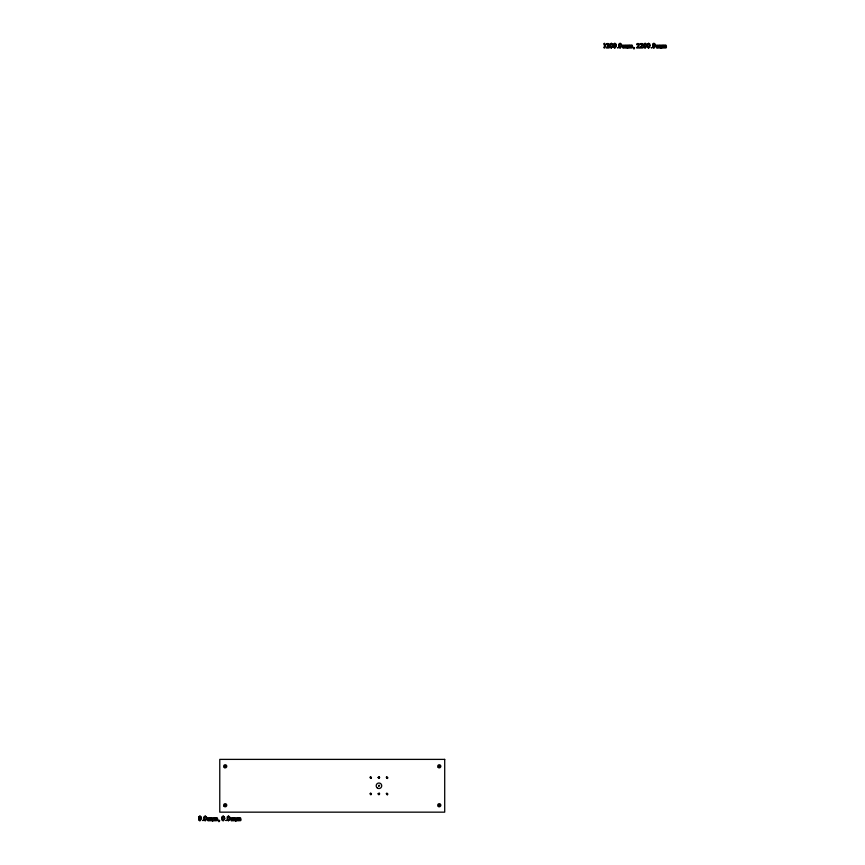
<?xml version="1.0" encoding="UTF-8"?>
<svg xmlns="http://www.w3.org/2000/svg" width="865" height="865" viewBox="0 0 865 865"><rect width="100%" height="100%" fill="white"/><g stroke="black" fill="none" stroke-linecap="round" stroke-linejoin="round"><path stroke-width="1.3" d="M387.812 793.854C387.617 795.789 385.282 793.41 387.217 793.248C388.612 797.638 384.709 791.399 387.131 793.94M387.812 777.527C387.607 779.462 385.293 777.062 387.228 776.921C388.601 781.3 384.709 775.062 387.131 777.603M225.906 766.304C223.289 768.098 226.295 764.26 225.214 766.304M225.906 805.239C223.289 807.034 226.295 803.185 225.214 805.239M371.485 777.603C370.825 779.689 369.117 776.413 371.171 777.029C370.728 780.911 369.777 775.008 370.793 777.603M371.485 793.94C370.793 796.038 369.139 792.697 371.182 793.367C370.685 797.238 369.809 791.324 370.793 793.94M379.649 777.603C377.043 779.397 380.038 775.559 378.957 777.603M379.649 785.766C377.043 787.561 380.038 783.722 378.957 785.766M379.649 793.94C377.043 795.735 380.038 791.886 378.957 793.94M439.971 766.304C437.355 768.098 440.35 764.26 439.279 766.304M439.971 805.239C437.355 807.034 440.35 803.185 439.279 805.239M661.325 47.986L661.347 45.131L666.061 45.229C667.575 48.754 664.374 49.046 665.531 45.423L664.277 45.564L664.796 47.986L663.217 47.986L663.65 45.477L662.406 45.553C664.612 49.348 657.919 49.175 660.071 45.423L658.816 45.564L659.325 47.986L657.746 47.986L658.189 45.477L656.935 45.553C657.768 52.224 654.589 43.726 656.903 45.315L660.59 45.229L661.195 47.986M627.536 47.986L627.547 45.131L632.272 45.229C633.785 48.754 630.585 49.046 631.742 45.423L630.488 45.564L631.007 47.986L629.428 47.986L629.861 45.477L628.617 45.553C630.823 49.348 624.13 49.175 626.271 45.423L625.017 45.564L625.536 47.986L623.957 47.986L624.389 45.477L623.146 45.553C623.979 52.224 620.8 43.726 623.114 45.315L626.801 45.229L627.406 47.986M235.886 820.744L235.896 817.89L240.621 817.987C242.135 821.512 238.935 821.804 240.092 818.182L238.837 818.322L239.356 820.744L237.778 820.744L238.21 818.236L236.956 818.312C239.172 822.107 232.48 821.934 234.62 818.182L233.366 818.322L233.885 820.744L232.307 820.744L232.739 818.236L231.496 818.312C232.328 824.994 229.117 816.43 231.463 818.085L235.15 817.987L235.756 820.744M212.639 820.744L212.66 817.89L217.375 817.987C218.888 821.512 215.688 821.804 216.845 818.182L215.59 818.322L216.109 820.744L214.531 820.744L214.963 818.236L213.72 818.312C215.926 822.107 209.233 821.934 211.374 818.182L210.13 818.322L210.638 820.744L209.06 820.744L209.492 818.236L208.249 818.312C209.081 824.994 205.881 816.43 208.216 818.085L211.903 817.987L212.509 820.744M378.102 777.484C379.54 780.641 380.384 774.867 378.102 777.484M378.102 793.811C379.519 796.979 380.405 791.205 378.102 793.811M199.123 817.166L199.134 819.75L199.956 820.626L200.648 820.063L200.723 817.133L199.923 816.203L199.123 817.166M204.399 817.166L204.399 819.75L205.221 820.626L205.924 820.063L206 817.133L205.2 816.203L204.399 817.166M222.37 817.166L222.37 819.75L223.192 820.626L223.894 820.063L223.97 817.133L223.17 816.203L222.37 817.166M227.646 817.166L227.646 819.75L228.468 820.626L229.16 820.063L229.236 817.133L228.447 816.203L227.646 817.166M610.506 44.407L610.506 46.991L611.328 47.856L612.02 47.305L612.096 44.374L611.306 43.445L610.506 44.407M614.02 44.407L614.02 46.991L614.853 47.856L615.545 47.305L615.62 44.374L614.82 43.445L614.02 44.407M619.297 44.407L619.297 46.991L620.119 47.856L620.811 47.305L620.886 44.374L620.097 43.445L619.297 44.407M644.295 44.407L644.295 46.991L645.128 47.856L645.82 47.305L645.896 44.374L645.095 43.445L644.295 44.407M647.809 44.407L647.82 46.991L648.642 47.856L649.334 47.305L649.41 44.374L648.609 43.445L647.809 44.407M653.086 44.407L653.086 46.991L653.908 47.856L654.61 47.305L654.686 44.374L653.886 43.445L653.086 44.407M201.513 818.387L199.912 820.809L198.799 820.193L198.647 816.895L199.945 816.019L201.167 816.852L201.513 818.387M206.789 818.387L205.189 820.809L204.075 820.193L203.913 816.895L205.221 816.019L206.443 816.852L206.789 818.387M224.759 818.387L223.159 820.809L222.046 820.193L221.883 816.895L223.192 816.019L224.413 816.852L224.759 818.387M230.036 818.387L228.425 820.809L227.322 820.193L227.16 816.895L228.457 816.019L229.69 816.852L230.036 818.387M612.896 45.629L611.296 48.051L610.182 47.434L610.02 44.137L611.317 43.261L612.55 44.093L612.896 45.629M616.41 45.629L614.81 48.051L613.696 47.434L613.545 44.137L614.842 43.261L616.064 44.093L616.41 45.629M621.686 45.629L620.075 48.051L618.972 47.434L618.81 44.137L620.108 43.261L621.34 44.093L621.686 45.629M646.685 45.629L645.085 48.051L643.971 47.434L643.82 44.137L645.117 43.261L646.339 44.093L646.685 45.629M650.199 45.629L648.599 48.051L647.485 47.434L647.334 44.137L648.631 43.261L649.853 44.093L650.199 45.629M655.475 45.629L653.875 48.051L652.761 47.434L652.61 44.137L653.908 43.261L655.129 44.093L655.475 45.629M604.116 47.37C603.77 49.738 606.819 46.353 604.711 43.293C601.986 43.715 605.76 44.623 604.116 47.37M219.451 820.853L218.931 821.75L219.721 820.68L218.834 820.161L219.451 820.853M634.348 48.094L633.829 48.991L634.618 47.921L633.731 47.402L634.348 48.094M609.111 44.515L607.035 47.456L609.382 46.991L609.09 47.986L606.343 47.986L608.495 44.807L607.565 43.758L606.354 44.656L606.927 43.553L608.755 43.618L609.111 44.515M639.386 44.515L637.31 47.456L639.657 46.991L639.365 47.986L636.618 47.986L638.77 44.807L637.84 43.758L636.629 44.656L637.202 43.553L639.03 43.618L639.386 44.515M642.9 44.515L640.824 47.456L643.171 46.991L642.879 47.986L640.132 47.986L642.295 44.807L641.365 43.758L640.143 44.656L640.727 43.553L642.544 43.618L642.9 44.515M203.318 820.442L202.54 820.442L203.318 820.442M226.565 820.442L225.787 820.442L226.565 820.442M618.216 47.683L617.437 47.683L618.216 47.683M652.005 47.683L651.226 47.683L652.005 47.683M444.707 759.384L219.775 759.384L219.775 812.159L444.707 812.159L444.707 759.384M438.382 806.515A1.557 1.557 0 0 0 440.826 805.369A1.557 1.557 0 0 0 438.62 803.823A1.557 1.557 0 0 0 438.382 806.515M438.263 767.482A1.557 1.557 0 0 0 440.804 766.595A1.557 1.557 0 0 0 438.76 764.833A1.557 1.557 0 0 0 438.263 767.482M224.349 767.601A1.557 1.557 0 0 0 226.771 766.412A1.557 1.557 0 0 0 224.522 764.909A1.557 1.557 0 0 0 224.349 767.601M224.132 806.364A1.557 1.557 0 0 0 226.727 805.607A1.557 1.557 0 0 0 224.77 803.747A1.557 1.557 0 0 0 224.132 806.364M377.421 788.08A2.768 2.768 0 0 0 381.725 785.95A2.768 2.768 0 0 0 377.735 783.29A2.768 2.768 0 0 0 377.421 788.08"/></g></svg>
